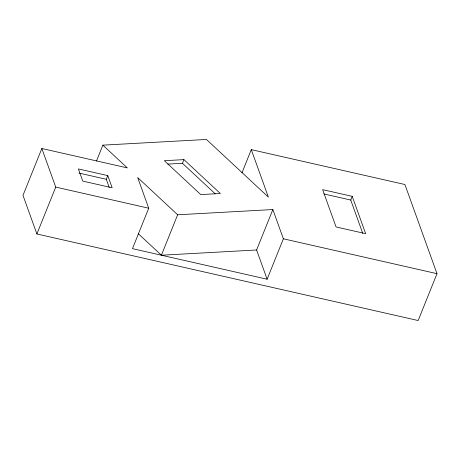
<?xml version="1.0" encoding="UTF-8"?>
<svg xmlns="http://www.w3.org/2000/svg" width="460" height="460" viewBox="0 0 460 460"><rect width="100%" height="100%" fill="white"/><g stroke="black" fill="none" stroke-linecap="round" stroke-linejoin="round"><path stroke-width="0.69" d="M96.485 161.058L102.879 145.147L127.322 167.911L41.843 148.499L23 195.368L36.892 233.967L418.157 320.539L437 273.677L404.915 184.517L251.292 149.638L241.966 172.839M36.892 233.967L55.735 187.099L41.843 148.499M109.215 187.398L106.3 179.285L107.778 175.611L78.407 168.941L82.788 181.108L112.154 187.772L107.778 175.611M148.724 208.213L132.468 248.647L267.122 279.226L283.377 238.792L272.855 209.553L177.652 214.785L137.695 177.571L148.724 208.213L55.735 187.099M167.779 164.105L182.459 163.3L183.937 159.626L220.323 193.511L200.75 194.586L164.364 160.701L183.937 159.626M138.264 233.674L161.397 255.219L177.652 214.785M267.122 279.226L256.599 249.987L272.855 209.553M362.739 233.346L350.744 200.037L352.222 196.357L322.638 189.641L336.065 226.952L365.654 233.668L352.222 196.357M102.879 145.147L206.465 139.46L268.381 197.121L251.292 149.638M161.397 255.219L256.599 249.987M323.915 193.942L350.744 200.037M79.028 173.092L106.3 179.285M283.377 238.792L437 273.677M182.459 163.3L215.211 193.798"/></g></svg>
